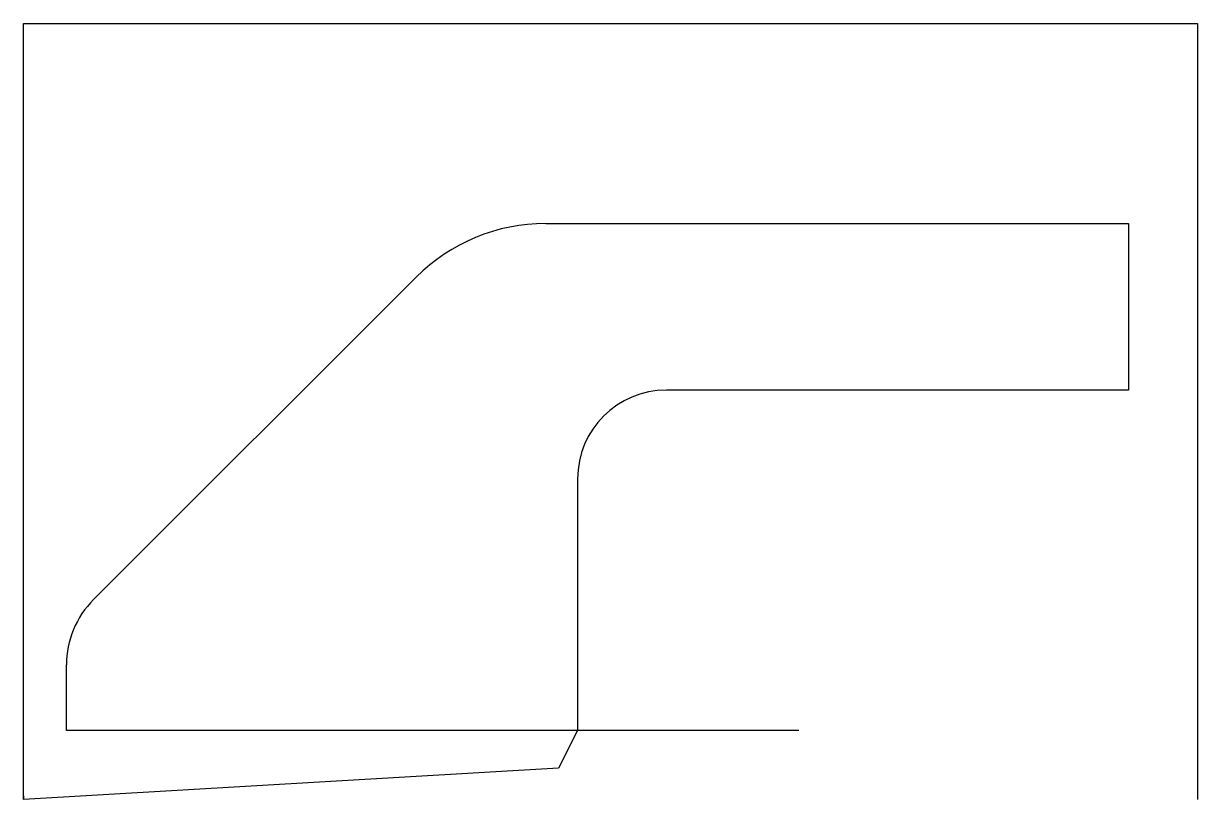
# Model space of a CAD drawing. Header units: metres. Extents: x 149 to 473, y 6 to 220.
import ezdxf

# ---------------------------------------------------------------- set-up
doc = ezdxf.new("R2010")
doc.units = ezdxf.units.M

msp = doc.modelspace()

# ---------------------------------------------------------------- linework, layer by layer
at = {"layer": 'TOOL_0'}
for p, q in [((149.412, 6.877), (149.412, 220.121)), ((149.412, 220.121), (473.287, 220.121)), ((473.287, 220.121), (473.287, 6.877)), ((293.479, 164.907), (454.268, 164.907)), ((454.268, 164.907), (454.268, 118.907)), ((168.737, 61.083), (257.77, 150.116)), ((454.268, 118.907), (326.768, 118.907)), ((302.268, 94.407), (302.268, 24.907)), ((161.268, 24.907), (161.268, 43.052)), ((302.268, 24.907), (161.268, 24.907)), ((302.268, 24.907), (297.032, 14.491)), ((363.309, 24.907), (302.268, 24.907)), ((297.032, 14.491), (149.412, 5.877)), ((149.412, 5.877), (149.412, 6.877)), ((149.412, 6.877), (149.412, 5.877)), ((149.412, 5.877), (149.412, 6.877)), ((473.287, 6.877), (473.287, 5.877))]:
    msp.add_line(p, q, dxfattribs=at)
for centre, radius, start, end in [((293.479, 114.407), 50.5, 90, 135), ((326.768, 94.407), 24.5, 90, 180), ((186.768, 43.052), 25.5, 135, 180)]:
    msp.add_arc(centre, radius, start, end, dxfattribs=at)

doc.saveas('drawing.dxf')
